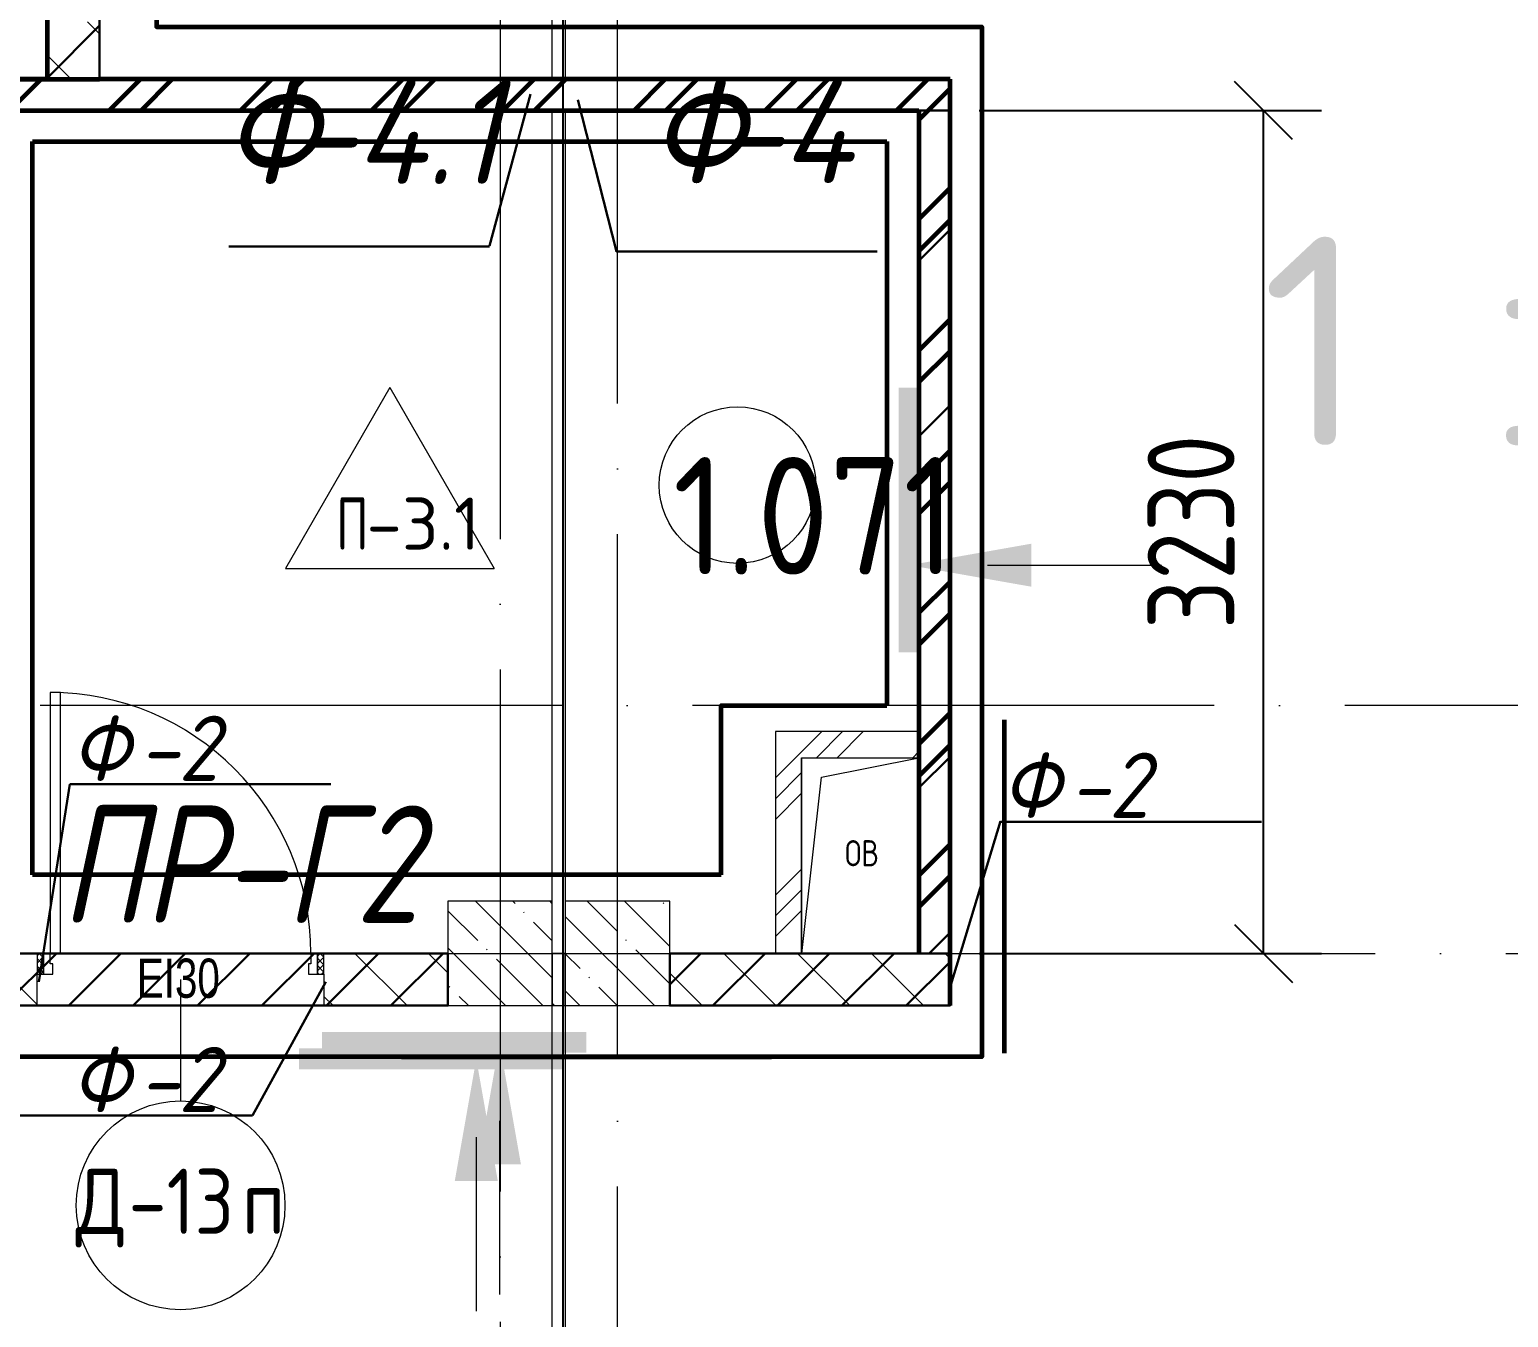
# Model space of a CAD drawing. Header units: millimetres. Extents: x -592259 to 288321, y -552984 to 293768.
# Drawn here: x 124084 to 129753, y 38580 to 43515 of the extents above; entities that cross this region are included whole.
import ezdxf

# ---------------------------------------------------------------- set-up
doc = ezdxf.new("R2010")
doc.units = ezdxf.units.MM
doc.linetypes.add('ADSK_Линия сетки', pattern=[2500, 2000, -250, 0, -250])
doc.linetypes.add('ADSK_Скрыто', pattern=[600, 300, -300])
doc.layers.get('Defpoints').update_dxf_attribs({"color": 250})
for name, color, linetype, lineweight in [('0) кирпич', 30, 'Continuous', 60), ('0.1) Блок 3 вып', 6, 'Continuous', 30), ('0.1) Блок 4 вып', 6, 'Continuous', 30), ('0.2) Кирп 3.1 вып', 30, 'Continuous', 30), ('0.2) Кирпич 3 вып', 30, 'Continuous', 30), ('2)Фарх готовы', 3, 'Continuous', 30), ('2)Фархверки', 40, 'Continuous', 30), ('2.3)Фарх 3 выполн.', 160, 'Continuous', 30), ('3.3) Перемычки 3 выполн', 5, 'Continuous', 30), ('4.1) Штук. 3 вып', 6, 'Continuous', 60), ('4.1) Штук. 3.1 вып', 6, 'Continuous', 60), ('4.1.1) Штук.  швы3 вып.', 6, 'Continuous', 60), ('4.2) Штук 4 вып', 6, 'Continuous', 60), ('A-AREA-____-IDEN', 250, 'Continuous', 9), ('A-DETL-GENF-OTLN', 250, 'Continuous', 5), ('A-DOOR-____-IDEN', 250, 'Continuous', 9), ('A-DOOR-____-MCUT', 250, 'Continuous', 5), ('A-DOOR-____-OTLN', 250, 'Continuous', 5), ('A-DOOR-FRAM-MCUT', 250, 'Continuous', 5), ('A-DOOR-FRAM-OTLN', 250, 'Continuous', 5), ('A-FLOR-____-IDEN', 250, 'Continuous', 9), ('A-FLOR-____-OTLN', 250, 'Continuous', 9), ('A-GLAZ-____-OTLN', 250, 'Continuous', 5), ('A-WALL-____-MCUT', 250, 'Continuous', 13), ('A-WALL-____-PATT', 250, 'Continuous', 13), ('G-____-____-SYMB', 250, 'ADSK_Скрыто', 9), ('G-____-____-TEXT', 250, 'Continuous', 9), ('I-WALL-____-OTLN', 250, 'Continuous', 9), ('S-COLS-____-MCUT', 250, 'Continuous', 25), ('S-COLS-____-OTLN', 250, 'Continuous', 9), ('S-GRID-____-OTLN', 250, 'Continuous', 9)]:
    doc.layers.add(name, color=color, linetype=linetype, lineweight=lineweight)
doc.styles.add('Arial Narrow', font='ARIALN.TTF', dxfattribs={"width": 0.9, "height": 150})
doc.styles.add('GOST Common_1', font='', dxfattribs={"width": 0.9, "height": 250})
doc.styles.add('ISOCPEUR', font='isocpeur.ttf', dxfattribs={"width": 0.8, "height": 100})
doc.styles.add('ISOCPEUR_1', font='isocpeur.ttf', dxfattribs={"width": 0.9, "height": 250})
doc.styles.add('ISOCPEUR_2', font='isocpeur.ttf', dxfattribs={"height": 160})
doc.styles.add('ISOCPEUR_6', font='isocpeur.ttf', dxfattribs={"height": 3.5})
doc.styles.add('ISOCPEUR_I', font='isocpeui.ttf', dxfattribs={"width": 0.9, "height": 12.5})
doc.styles.add('ISOCPEUR_I_1', font='ГОСТ тип А.ttf', dxfattribs={"height": 2500})
doc.styles.get("Standard").update_dxf_attribs({"font": 'ГОСТ тип А.ttf'})
doc.styles.get('GOST Common_1').set_extended_font_data('GOST Common')
doc.dimstyles.new('А3', dxfattribs={"dimtxt": 333, "dimasz": 222, "dimexe": 222, "dimexo": 111, "dimgap": 111, "dimtad": 1, "dimtoh": 1, "dimdec": 0, "dimrnd": 0.0015, "dimzin": 0, "dimdsep": 46, "dimtxsty": 'Standard', "dimblk": 'OBLIQUE', "dimcen": 0, "dimclrd": 7, "dimclre": 7, "dimclrt": 7, "dimadec": 0, "dimazin": 0, "dimtfac": 1, "dimtdec": 0, "dimtofl": 0, "dimtmove": 0, "dimatfit": 3, "dimfxl": 1, "dimtolj": 1, "dimtzin": 0, "dimarcsym": 0})
pattern_1 = [(135, (12287.91, -0.0006), (-141.42136, -141.42136), [])]
pattern_2 = [(45, (12287.9, -0.0006), (-251.4472, 251.4472), []), (45, (12287.9, 381), (-251.4472, 251.4472), [])]
pattern_3 = [(45, (12287.9, -0.0006), (-224.5064, 224.5064), []), (45, (12367.3, -0.0006), (0, 449.0128), []), (45, (12208.54, -0.0006), (0, 449.0128), [])]
pattern_4 = [(135, (12287.91, -0.0006), (-142.5612, -142.5612), []), (135, (12430.48, -0.0006), (-142.5612, -142.5612), [252.016, -50.403, 3.353, -47.05])]

# ---------------------------------------------------------------- blocks, each defined once
blk = doc.blocks.new('Разрез - Номер вида спереди_3_5 мм-32550530-АР1_Кладочный план 1 этажа С2и3')
at = {"layer": 'G-____-____-SYMB', "linetype": 'Continuous'}
for points in [[(9.798, 0.404), (9.798, -0.394), (-0.333, -0.394), (-0.333, 0.404)], [(2.176, -4.675), (3, 0), (3.824, -4.675)]]:
    blk.add_hatch(color=256, dxfattribs=at).paths.add_polyline_path(points)
at = {"layer": 'G-____-____-SYMB', "linetype": 'Continuous', "lineweight": 20}
blk.add_line((3, -3), (3, -9.663), dxfattribs=at)
blk = doc.blocks.new('Разрез - Номер вида сзади_3_5 мм-32550532-АР1_Кладочный план 1 этажа С2и3')
at = {"layer": 'G-____-____-SYMB', "linetype": 'Continuous'}
for points in [[(9.798, 0.404), (9.798, -0.394), (-0.333, -0.394), (-0.333, 0.404)], [(2.176, -4.675), (3, 0), (3.824, -4.675)]]:
    blk.add_hatch(color=256, dxfattribs=at).paths.add_polyline_path(points)
at = {"layer": 'G-____-____-SYMB', "linetype": 'Continuous', "lineweight": 20}
blk.add_line((3, -3), (3, -9.663), dxfattribs=at)
blk = doc.blocks.new('Дверь_СКБ_1Ст - Д-13п_1100x2100h_Артистическая-36206532-АР1_Маркировочный план 1 этажа С2и3')
at = {"layer": 'A-DOOR-____-OTLN'}
h = blk.add_hatch(dxfattribs=at)
h.set_pattern_fill('FP_14', color=256, style=0, pattern_type=2)
h.set_pattern_definition([(135, (1751.41, 164.685), (-14.14214, -14.14214), []), (225, (1751.41, 164.685), (14.14214, -14.14214), [])])
h.paths.add_polyline_path([(562.5, 20), (562.5, 100), (537.5, 100), (537.5, 20), (548.3, 20)])
at = {"layer": 'A-DOOR-FRAM-OTLN'}
h = blk.add_hatch(dxfattribs=at)
h.set_pattern_fill('FP_15', color=256, style=0, pattern_type=2)
h.set_pattern_definition([(45, (-371.384, 164.685), (-14.1421, 14.1421), []), (135, (-371.384, 164.685), (-14.1421, -14.1421), [])])
h.paths.add_polyline_path([(-537.5, 20), (-512.5, 20), (-512.5, 100), (-537.5, 100)])
at = {"layer": 'A-DOOR-____-MCUT'}
for p, q in [((-487.5, 1100), (-487.5, 100)), ((-447.5, 1100), (-487.5, 1100)), ((-447.5, 100), (-447.5, 1100)), ((-487.5, 100), (-447.5, 100))]:
    blk.add_line(p, q, dxfattribs=at)
at = {"layer": 'A-DOOR-____-OTLN'}
blk.add_arc((-487.5, 100), 1000, 360, 90, dxfattribs=at)
at = {"layer": 'A-DOOR-FRAM-MCUT'}
for p, q in [((-512.5, 100), (-537.5, 100)), ((-537.5, 100), (-537.5, 20)), ((-487.5, 100), (-512.5, 100)), ((-512.5, 100), (-512.5, 20)), ((-512.5, 20), (-512.5, 100)), ((-487.5, 60), (-487.5, 100)), ((-477.5, 60), (-487.5, 60)), ((-477.5, 20), (-477.5, 60)), ((512.5, 60), (502.5, 60)), ((502.5, 60), (502.5, 20)), ((512.5, 100), (512.5, 60)), ((537.5, 100), (512.5, 100)), ((537.5, 20), (537.5, 100)), ((562.5, 100), (537.5, 100)), ((537.5, 100), (537.5, 20)), ((562.5, 20), (562.5, 100)), ((-537.5, 20), (-512.5, 20)), ((-512.5, 20), (-477.5, 20)), ((502.5, 20), (537.5, 20)), ((537.5, 20), (562.5, 20))]:
    blk.add_line(p, q, dxfattribs=at)
blk = doc.blocks.new('_Wn_-As_OpeningMEP_floor__Rectangular - _Wn_-As_OpeningMEP_floor__Rectangular-34851373-АР1_Маркировочный план 1 этажа С2и3')
at = {"layer": 'A-DETL-GENF-OTLN', "lineweight": 5}
for p, q in [((-150, 350), (222.9, 424.6)), ((-225, -325), (-150, 350))]:
    blk.add_line(p, q, dxfattribs=at)
blk = doc.blocks.new('AAR_СКБ_Марка_Помещения_мал - Номер-28977439-АР1_Маркировочный план 1 этажа С2и3')
at = {"layer": 'A-AREA-____-IDEN'}
blk.add_circle((-0.028, 0), 3, dxfattribs=at)
blk = doc.blocks.new('AAR_СКБ_Марка_Перекрытия - Марка пола-17325028-АР1_Маркировочный план 1 этажа С2и3')
at = {"layer": 'A-FLOR-____-IDEN'}
for p, q in [((0, 6.932), (-4.002, 0)), ((0, 6.932), (4.002, 0)), ((-4.002, 0), (4.002, 0))]:
    blk.add_line(p, q, dxfattribs=at)
blk = doc.blocks.new('ADSK_Марка_Дверь - Типоразмер_ADSK_Марка-30565456-АР1_Маркировочный план 1 этажа С2и3')
at = {"layer": 'A-DOOR-____-IDEN'}
blk.add_circle((0, 0), 4, dxfattribs=at)
blk = doc.blocks.new('_Oblique')
at = {"color": 0, "linetype": 'ByBlock', "lineweight": -2}
blk.add_line((-0.5, -0.5), (0.5, 0.5), dxfattribs=at)
blk = doc.blocks.new('*D5519')
at = {"color": 7, "lineweight": -2, "transparency": 16777216}
for p, q in [((127723.9, 43205.2), (129035.9, 43205.2)), ((128813.9, 39975), (128813.9, 43205.2)), ((127723.9, 39975), (129035.9, 39975))]:
    blk.add_line(p, q, dxfattribs=at)
at = {"layer": 'Defpoints', "color": 0, "transparency": 16777216}
for p in [(127612.9, 43205.2), (128813.9, 43205.2), (127612.9, 39975)]:
    blk.add_point(p, dxfattribs=at)
at = {"color": 7, "lineweight": -2, "transparency": 16777216, "xscale": 222, "yscale": 222, "zscale": 222}
for p, rotation in [((128813.9, 43205.2), 90), ((128813.9, 39975), 270)]:
    blk.add_blockref('_Oblique', p, dxfattribs=dict(at, rotation=rotation))
at = {"color": 7, "transparency": 16777216, "insert": (128536.4, 41590.1), "char_height": 333, "attachment_point": 5, "rotation": 90}
blk.add_mtext('\\A1;3230', dxfattribs=at)

msp = doc.modelspace()

# ---------------------------------------------------------------- hatches: boundary and pattern name
at = {"layer": '0) кирпич'}
h = msp.add_hatch(dxfattribs=at)
h.set_pattern_fill('FP_4', color=256, style=0, pattern_type=2)
h.set_pattern_definition(pattern_2)
h.paths.add_polyline_path([(125687.8919, 43205.1926), (127492.9138, 43205.1926), (127492.9138, 43325.1926), (120608.9138, 43325.1926), (120608.9138, 43205.1926), (125645.2287, 43205.1926)])
h = msp.add_hatch(dxfattribs=at)
h.set_pattern_fill('FP_4', color=256, style=0, pattern_type=2)
h.set_pattern_definition(pattern_2)
h.paths.add_polyline_path([(127494.9665, 39975.023), (127612.9138, 39975.023), (127612.9138, 43325.1926), (127492.9138, 43325.1926), (127492.9138, 39975.023)])
at = {"layer": '0.1) Блок 3 вып'}
h = msp.add_hatch(dxfattribs=at)
h.set_pattern_fill('ANSI31', color=256, scale=55)
h.paths.add_polyline_path([(125687.8919, 39975), (121387.8919, 39975), (121387.8919, 39774.9994), (125687.8919, 39774.9994)])
h.paths.add_polyline_path([(121357.9147, 35774.9403), (117387.8919, 35774.9403), (117387.8919, 35974.9994), (121357.9147, 35974.9994)])
h = msp.add_hatch(dxfattribs=at)
h.set_pattern_fill('ANSI31', color=256, scale=55)
h.paths.add_polyline_path([(126537.8919, 39975.023), (127612.9138, 39975.023), (127612.9138, 39775.023), (126537.8919, 39775.023)])
at = {"layer": '0.1) Блок 4 вып'}
h = msp.add_hatch(dxfattribs=at)
h.set_pattern_fill('ANSI31', color=256, scale=50)
h.paths.add_polyline_path([(124152.9138, 43325.1926), (124352.9138, 43325.1926), (124352.9138, 45525), (124152.9138, 45525)])
at = {"layer": '0.2) Кирпич 3 вып'}
h = msp.add_hatch(dxfattribs=at)
h.set_pattern_fill('ANSI31', color=256, scale=150)
h.paths.add_polyline_path([(127492.9138, 39975.023), (127612.9138, 39975.023), (127612.9138, 43205.1926), (127492.9138, 43205.1926)])
at = {"layer": 'A-WALL-____-PATT', "lineweight": 15, "true_color": 0x000000}
h = msp.add_hatch(dxfattribs=at)
h.set_pattern_fill('FP_2', color=18, style=0, pattern_type=2)
h.set_pattern_definition(pattern_1)
h.paths.add_polyline_path([(124152.9138, 43325.1926), (124352.9138, 43325.1926), (124352.9138, 43545.0377), (124152.9138, 43545.0377), (124152.9138, 43515.0377)])
h.paths.add_polyline_path([(124192.9138, 45245.0377), (124352.9138, 45245.0377), (124352.9138, 45525), (124152.9138, 45525), (124152.9138, 45245.0377)])
h = msp.add_hatch(dxfattribs=at)
h.set_pattern_fill('FP_5', color=18, style=0, pattern_type=2)
h.set_pattern_definition(pattern_3)
h.paths.add_polyline_path([(126942.9138, 39975.023), (127042.9138, 39975.023), (127042.9138, 40825.023), (126942.9138, 40825.023), (126942.9138, 40174.9994)])
h = msp.add_hatch(dxfattribs=at)
h.set_pattern_fill('FP_5', color=18, style=0, pattern_type=2)
h.set_pattern_definition(pattern_3)
h.paths.add_polyline_path([(127044.9665, 40725.023), (127492.9138, 40725.023), (127492.9138, 40825.023), (127042.9138, 40825.023), (127042.9138, 40725.023)])
h = msp.add_hatch(dxfattribs=at)
h.set_pattern_fill('FP_2', color=18, style=0, pattern_type=2)
h.set_pattern_definition(pattern_1)
h.paths.add_polyline_path([(127494.9665, 39775.023), (127612.9138, 39775.023), (127612.9138, 39975.023), (126537.8919, 39975.023), (126537.8919, 39775.023), (127492.9138, 39775.023)])
h.paths.add_polyline_path([(124112.8919, 39775.023), (124112.8919, 39975.023), (123762.9138, 39975.023), (123762.9138, 39775.023), (124012.9138, 39775.023)])
h.paths.add_polyline_path([(122662.9138, 39775.023), (122662.9138, 39975.023), (121387.8919, 39975.023), (121387.8919, 39775.023)])
h.paths.add_polyline_path([(126087.8919, 39775.023), (126137.8919, 39775.023), (126137.8919, 39975.023), (126087.8919, 39975.023), (126087.8919, 39950.026)])
h.paths.add_polyline_path([(125687.8919, 39775.023), (125687.8919, 39975.023), (125212.8919, 39975.023), (125212.8919, 39775.023), (125662.9138, 39775.023)])
h.paths.add_polyline_path([(120809.9147, 39775.023), (120987.8919, 39775.023), (120987.8919, 39975.023), (120608.9138, 39975.023), (120608.9138, 39775.023), (120808.5414, 39775.023)])
at = {"layer": 'S-COLS-____-OTLN', "lineweight": 5, "true_color": 0x000000}
h = msp.add_hatch(dxfattribs=at)
h.set_pattern_fill('FP_1', color=18, style=0, pattern_type=2)
h.set_pattern_definition(pattern_4)
h.paths.add_polyline_path([(125687.8919, 39774.9994), (126087.8919, 39775.023), (126087.8919, 40174.9994), (125687.8919, 40174.9994), (125687.8919, 39775.023)])
h = msp.add_hatch(dxfattribs=at)
h.set_pattern_fill('FP_1', color=18, style=0, pattern_type=2)
h.set_pattern_definition(pattern_4)
h.paths.add_polyline_path([(126537.7791, 39774.9994), (126537.8919, 39775.023), (126537.8919, 40174.9994), (126137.8919, 40174.9994), (126137.8919, 39774.9994), (126531.4222, 39774.9994)])

# ---------------------------------------------------------------- linework, layer by layer
at = {"color": 1}
msp.add_lwpolyline([(173774.1788, 68376.857), (126127.8919, 68376.857), (126127.8919, -4557.0324), (173774.1788, -4557.0324)], close=True, dxfattribs=at)
at = {"layer": '0) кирпич'}
for p, q in [((124152.9138, 43325.1926), (120202.9138, 43325.1926)), ((124152.9138, 43325.1926), (124352.9138, 43325.1926)), ((127612.9138, 43325.1926), (124352.9138, 43325.1926)), ((127612.9138, 39775.023), (127612.9138, 43325.1926)), ((124012.9138, 43205.1926), (127492.9138, 43205.1926)), ((127492.9138, 43205.1926), (127492.9138, 39975.023))]:
    msp.add_line(p, q, dxfattribs=at)
at = {"layer": '0.1) Блок 3 вып'}
for points in [[(125687.8919, 39975), (121387.8919, 39975), (121387.8919, 39774.9994), (125687.8919, 39774.9994)], [(126537.8919, 39975.023), (127612.9138, 39975.023), (127612.9138, 39775.023), (126537.8919, 39775.023)]]:
    msp.add_lwpolyline(points, close=True, dxfattribs=at)
at = {"layer": '0.1) Блок 4 вып'}
msp.add_lwpolyline([(124152.9138, 43325.1926), (124352.9138, 43325.1926), (124352.9138, 45525), (124152.9138, 45525)], close=True, dxfattribs=at)
at = {"layer": '0.2) Кирп 3.1 вып'}
msp.add_lwpolyline([(127492.9138, 39975.023), (127612.9138, 39975.023), (127612.9138, 43205.1926), (127492.9138, 43205.1926)], close=True, dxfattribs=at)
at = {"layer": '2)Фарх готовы'}
for p, q in [((126004.088, 43267.8524), (125847.708, 42686.9611)), ((124847.708, 42684.3173), (125847.708, 42684.3173))]:
    msp.add_line(p, q, dxfattribs=at)
msp.add_lwpolyline([(126185.965, 43245.6533), (126333.4953, 42664.7619), (127333.4953, 42664.7619)], dxfattribs=at)
at = {"layer": '2.3)Фарх 3 выполн.'}
for p, q in [((124119.5949, 39866.7228), (124239.0822, 40623.4458)), ((124239.0822, 40623.4458), (125239.0822, 40623.4458)), ((127615.6168, 39855.2805), (127805.7985, 40481.9172)), ((127805.7985, 40479.2734), (128805.7985, 40479.2734)), ((125219.5949, 39866.7228), (124939.0822, 39354.4802)), ((123939.0822, 39354.4802), (124939.0822, 39354.4802))]:
    msp.add_line(p, q, dxfattribs=at)
at = {"layer": '4.1) Штук. 3 вып'}
msp.add_lwpolyline([(127824.7634, 45404.9144), (127824.7634, 45285.9905), (124571.1698, 45285.9905), (124571.1698, 43525), (127734.2335, 43525), (127734.2335, 39579.1074), (121660.3221, 39579.1074), (121660.3221, 36903.7903), (123036.2957, 36903.7903), (123036.2957, 36205), (126536.2132, 36205), (126536.2132, 36100), (126536.2132, 24464.5359), (130607.9138, 24464.5359), (130607.9138, 36100), (130607.9138, 43525), (130778.1532, 43525), (130778.1532, 45285.9905), (130778.1532, 45404.9144), (148604.1778, 45404.9144), (148604.1778, 48879.2145), (127824.7634, 48879.2145)], close=True, dxfattribs=at)
at = {"layer": '4.1) Штук. 3.1 вып'}
for p, q in [((124152.9138, 43325.1926), (124152.9138, 45525)), ((120488.9138, 43325.1926), (124152.9138, 43325.1926))]:
    msp.add_line(p, q, dxfattribs=at)
at = {"layer": '4.1.1) Штук.  швы3 вып.'}
for points in [[(127820.6442, 39592.9711), (127820.6442, 40870.6267)], [(125509.8353, 39579.1074), (126928.1609, 39579.1074)]]:
    msp.add_lwpolyline(points, dxfattribs=at)
at = {"layer": '4.2) Штук 4 вып'}
for p, q in [((124094.9692, 43085.6478), (127370.325, 43085.6478)), ((124094.9692, 40275.6451), (124094.9692, 43085.6478)), ((127370.325, 43085.6478), (127370.325, 40925)), ((126735.3836, 40275.6451), (124094.9692, 40275.6451))]:
    msp.add_line(p, q, dxfattribs=at)
msp.add_lwpolyline([(126735.3836, 40275.6451), (126735.3836, 40925), (127370.325, 40925)], dxfattribs=at)
at = {"layer": 'A-DOOR-____-IDEN', "color": 18, "true_color": 0x000000}
msp.add_line((124662.8919, 39875.023), (124662.8919, 39409.6824), dxfattribs=at)
at = {"layer": 'A-FLOR-____-OTLN', "color": 18, "lineweight": 5, "true_color": 0x000000}
for p, q in [((126087.8919, 43325.1926), (126087.8919, 45324.9994)), ((126137.8919, 45324.9994), (126137.8919, 43325.1926)), ((126087.8919, 40174.9994), (126087.8919, 43205.1926)), ((126137.8919, 43205.1926), (126137.8919, 40174.9994)), ((127044.9665, 39975.023), (127044.9665, 40725.023)), ((125162.8919, 39975.023), (124202.8919, 39975.023)), ((124202.8919, 39975.023), (125162.8919, 39975.023)), ((126087.8919, 35974.9994), (126087.8919, 39774.9994)), ((126137.8919, 39774.9994), (126137.8919, 35974.9994))]:
    msp.add_line(p, q, dxfattribs=at)
at = {"layer": 'A-WALL-____-MCUT', "color": 18, "lineweight": 15, "true_color": 0x000000}
for p, q in [((124152.9138, 43515.0377), (124152.9138, 43325.1926)), ((124352.9138, 43325.1926), (124352.9138, 43515.0377)), ((126942.9138, 40825.023), (126942.9138, 39975.023)), ((127492.9138, 40825.023), (126942.9138, 40825.023)), ((127042.9138, 39975.023), (127042.9138, 40725.023)), ((127042.9138, 40725.023), (127492.9138, 40725.023)), ((124112.8919, 39975.023), (124012.9138, 39975.023)), ((125687.8919, 39975.023), (125212.8919, 39975.023)), ((125687.8919, 39775.023), (125687.8919, 39975.023)), ((126137.8919, 39975.023), (126087.8919, 39975.023)), ((126087.8919, 39975.023), (126087.8919, 39775.023)), ((126137.8919, 39775.023), (126137.8919, 39975.023)), ((127492.9138, 39975.023), (126537.8919, 39975.023)), ((126537.8919, 39975.023), (126537.8919, 39775.023)), ((127492.9138, 39975.023), (127612.9138, 39975.023)), ((124112.8919, 39775.023), (124112.8919, 39895.023)), ((125212.8919, 39895.023), (125212.8919, 39775.023)), ((123762.9138, 39775.023), (124112.8919, 39775.023)), ((125212.8919, 39775.023), (125687.8919, 39775.023)), ((126087.8919, 39775.023), (126137.8919, 39775.023)), ((126537.8919, 39775.023), (127612.9138, 39775.023))]:
    msp.add_line(p, q, dxfattribs=at)
at = {"layer": 'I-WALL-____-OTLN', "color": 18, "lineweight": 15, "true_color": 0x000000}
for p, q in [((124202.8919, 39975.023), (125162.8919, 39975.023)), ((125212.8919, 39775.023), (124112.8919, 39775.023))]:
    msp.add_line(p, q, dxfattribs=at)
at = {"layer": 'S-COLS-____-MCUT', "color": 18, "lineweight": 5, "true_color": 0x000000}
for p, q in [((126087.8919, 40174.9994), (125687.8919, 40174.9994)), ((125687.8919, 40174.9994), (125687.8919, 39975.023)), ((126087.8919, 39975.023), (126087.8919, 40174.9994)), ((126537.8919, 40174.9994), (126137.8919, 40174.9994)), ((126137.8919, 40174.9994), (126137.8919, 39975.023)), ((126537.8919, 39975.023), (126537.8919, 40174.9994)), ((125687.8919, 39774.9994), (126087.8919, 39774.9994)), ((126137.8919, 39774.9994), (126537.8919, 39774.9994))]:
    msp.add_line(p, q, dxfattribs=at)
at = {"layer": 'S-COLS-____-OTLN', "color": 18, "lineweight": 5, "true_color": 0x000000}
for p, q in [((125687.8919, 39975.023), (125687.8919, 39774.9994)), ((126087.8919, 39774.9994), (126087.8919, 39975.023)), ((126137.8919, 39975.023), (126137.8919, 39774.9994)), ((126537.8919, 39774.9994), (126537.8919, 39975.023))]:
    msp.add_line(p, q, dxfattribs=at)
at = {"layer": 'S-GRID-____-OTLN', "color": 18, "linetype": 'ADSK_Линия сетки', "true_color": 0x000000}
for p, q in [((125887.9138, 61063.6538), (125887.9138, -1649.5356)), ((126337.9138, -2919.5356), (126337.9138, 59793.6538)), ((168626.8279, 40925), (111607.9138, 40925)), ((77240.3519, 39975), (168626.8279, 39975))]:
    msp.add_line(p, q, dxfattribs=at)

# ---------------------------------------------------------------- block references
at = {"layer": 'A-AREA-____-IDEN', "color": 18, "true_color": 0x000000, "xscale": 99.99999999999993, "yscale": 99.99999999999993, "zscale": 99.99999999999993}
msp.add_blockref('AAR_СКБ_Марка_Помещения_мал - Номер-28977439-АР1_Маркировочный план 1 этажа С2и3', (126800.6432, 41769.5413), dxfattribs=at)
at = {"layer": 'A-DOOR-____-IDEN', "color": 18, "true_color": 0x000000, "xscale": 99.99999999999993, "yscale": 99.99999999999993, "zscale": 99.99999999999993}
msp.add_blockref('ADSK_Марка_Дверь - Типоразмер_ADSK_Марка-30565456-АР1_Маркировочный план 1 этажа С2и3', (124663.3493, 39009.6824), dxfattribs=at)
at = {"layer": 'A-DOOR-____-OTLN', "color": 18, "true_color": 0x000000}
msp.add_blockref('Дверь_СКБ_1Ст - Д-13п_1100x2100h_Артистическая-36206532-АР1_Маркировочный план 1 этажа С2и3', (124650.3919, 39875.023), dxfattribs=at)
at = {"layer": 'A-FLOR-____-IDEN', "color": 18, "true_color": 0x000000, "xscale": 99.99999999999993, "yscale": 99.99999999999993, "zscale": 99.99999999999993}
msp.add_blockref('AAR_СКБ_Марка_Перекрытия - Марка пола-17325028-АР1_Маркировочный план 1 этажа С2и3', (125464.9432, 41450.5481), dxfattribs=at)
at = {"layer": 'A-GLAZ-____-OTLN', "color": 18, "true_color": 0x000000}
msp.add_blockref('_Wn_-As_OpeningMEP_floor__Rectangular - _Wn_-As_OpeningMEP_floor__Rectangular-34851373-АР1_Маркировочный план 1 этажа С2и3', (127269.9665, 40300.023), dxfattribs=at)
at = {"layer": 'G-____-____-SYMB', "linetype": 'Continuous', "xscale": 99.99999999999993, "yscale": 99.99999999999993, "zscale": 99.99999999999993, "rotation": 89.99999999999947}
msp.add_blockref('Разрез - Номер вида сзади_3_5 мм-32550532-АР1_Кладочный план 1 этажа С2и3', (127456.6139, 41162.6622), dxfattribs=at)
at = {"layer": 'G-____-____-SYMB', "linetype": 'Continuous', "lineweight": 40, "extrusion": (0, 0, -1), "xscale": 99.99999999999993, "yscale": 99.99999999999993, "zscale": 99.99999999999993}
for p in [(-126185.3924, 39633.9695), (-126096.6652, 39570.8863)]:
    msp.add_blockref('Разрез - Номер вида спереди_3_5 мм-32550530-АР1_Кладочный план 1 этажа С2и3', p, dxfattribs=at)

# ---------------------------------------------------------------- texts
at = {"layer": '2)Фарх готовы', "char_height": 400, "attachment_point": 1, "style": 'ISOCPEUR_I'}
for s, insert, width in [('\\fISOCPEUR|b0|i1|c204|p34|;Ф', (124826.9698, 43323.3701), 312.658125), ('-4.1', (125084.9386, 43323.3701), 729.535625), ('\\fISOCPEUR|b0|i1|c204|p34|;Ф', (126461.2726, 43326.2571), 312.658125), ('-4', (126719.2413, 43326.2571), 472.995625)]:
    msp.add_mtext(s, dxfattribs=dict(at, insert=insert, width=width))
at = {"layer": '2)Фархверки', "insert": (127209.9875, 40408.9785), "char_height": 100, "width": 160.3375, "attachment_point": 1, "style": 'ISOCPEUR'}
msp.add_mtext('ОВ', dxfattribs=at)
at = {"layer": '2.3)Фарх 3 выполн.', "char_height": 250, "attachment_point": 1, "style": 'ISOCPEUR_I'}
for s, insert, width in [('\\fISOCPEUR|b0|i1|c204|p34|;Ф', (124243.184, 40885.9374), 312.658125), ('-2', (124501.1528, 40885.9374), 448.945), ('\\fISOCPEUR|b0|i1|c204|p34|;Ф', (127809.9003, 40744.4089), 312.658125), ('-2', (128067.869, 40744.4089), 448.945), ('\\fISOCPEUR|b0|i1|c204|p34|;Ф', (124243.184, 39616.9718), 312.658125), ('-2', (124501.1528, 39616.9718), 448.945)]:
    msp.add_mtext(s, dxfattribs=dict(at, insert=insert, width=width))
at = {"layer": '3.3) Перемычки 3 выполн', "insert": (124204.3228, 40541.8949), "char_height": 450, "width": 141.097, "attachment_point": 1, "style": 'ISOCPEUR_I_1'}
msp.add_mtext('{\\fISOCPEUR|b0|i1|c204|p34;\\W0.8;ПР-Г2}', dxfattribs=at)
at = {"layer": 'A-AREA-____-IDEN', "color": 18, "true_color": 0x000000, "insert": (126549.5429, 41877.0268), "char_height": 450, "width": 564.388, "attachment_point": 1, "style": 'ISOCPEUR_1'}
msp.add_mtext('1.071', dxfattribs=at)
at = {"layer": 'A-DOOR-____-IDEN', "color": 18, "true_color": 0x000000, "attachment_point": 1}
for s, insert, char_height, width, style in [('EI30', (124495.4845, 39955.1716), 150, 396.835312, 'Arial Narrow'), ('\\fGOST Common|b0|i0|c204|p34|;\\W.9;Д', (124261.0419, 39150.1329), 250, 245.316375, 'GOST Common_1'), ('-13', (124463.4482, 39150.1329), 250, 526.708687, 'GOST Common_1'), ('\\fGOST Common|b0|i0|c204|p34|;\\W.9;п', (124898.0263, 39150.1329), 250, 194.810062, 'GOST Common_1')]:
    msp.add_mtext(s, dxfattribs=dict(at, insert=insert, char_height=char_height, width=width, style=style))
at = {"layer": 'A-FLOR-____-IDEN', "color": 18, "true_color": 0x000000, "char_height": 200, "attachment_point": 1, "style": 'ISOCPEUR_2'}
for s, insert, width in [('\\fISOCPEUR|b0|i0|c204|p34|;\\W.7;П', (125259.7083, 41721.9339), 140.295312), ('-3.1', (125375.4635, 41721.9339), 381.60325)]:
    msp.add_mtext(s, dxfattribs=dict(at, insert=insert, width=width))
at = {"layer": 'G-____-____-TEXT', "color": 7, "insert": (128805.7985, 42721.3096), "char_height": 800, "width": 18169.734652, "attachment_point": 1, "style": 'ISOCPEUR_6'}
msp.add_mtext('1 этаж, 3 секция', dxfattribs=at)

# ---------------------------------------------------------------- dimensions: what is measured, and where the dimension line sits
dim = msp.add_linear_dim(base=(128813.8755, 43205.1926), p1=(127612.9138, 39975.023), p2=(127612.9138, 43205.1926), angle=90, dimstyle='А3')
dim.commit()
dim.dimension.update_dxf_attribs({"geometry": '*D5519', "text_midpoint": (128536.3755, 41590.1078)})

doc.saveas('drawing.dxf')
